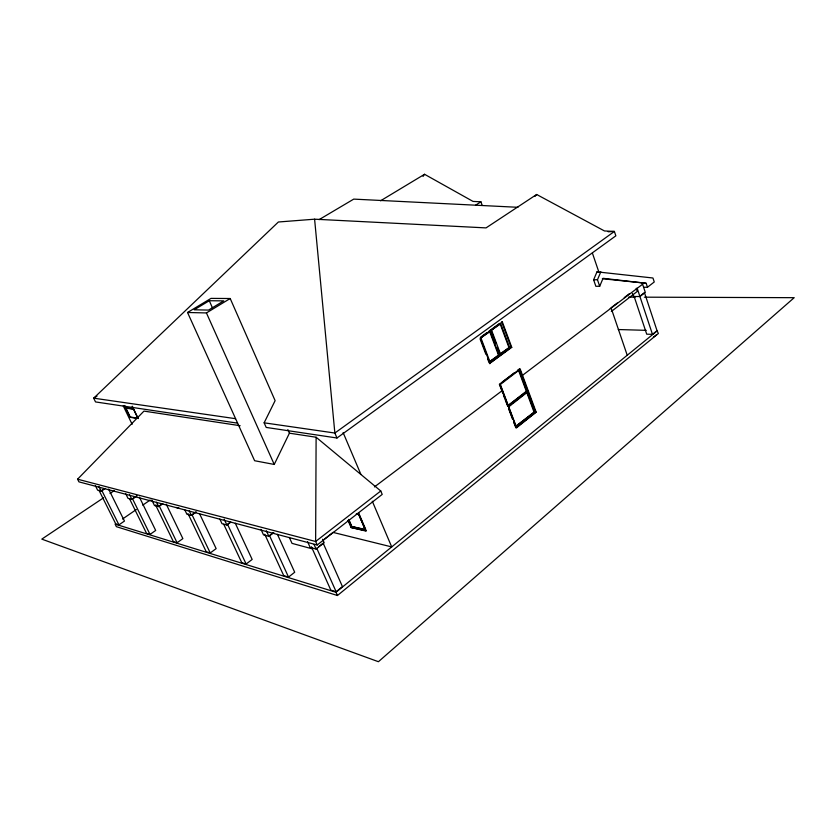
<?xml version="1.0" encoding="UTF-8"?>
<svg xmlns="http://www.w3.org/2000/svg" width="836" height="836" viewBox="0 0 836 836"><rect width="100%" height="100%" fill="white"/><g stroke="black" fill="none" stroke-linecap="round" stroke-linejoin="round"><path stroke-width="1.25" d="M316.112 437.238L315.632 541.488L317.189 544.988L382.209 494.4L380.767 490.983L316.112 437.238L289.423 433.184L287.845 429.599M647.472 287.25L654.254 281.972L652.958 278.001L596.988 271.846L593.623 279.788L595.859 286.299L599.694 286.278L603.059 278.315L646.155 283.268L647.472 287.25L643.605 287.27M599.694 286.278L597.468 279.746L600.833 271.784M237.602 423.152L95.523 401.928L93.684 398.166L278.378 222L314.597 219.189L486.05 227.894L536.649 194.485L604.449 230.945L614.387 231.447L615.85 235.825L336.971 438.001L266.193 427.426L264.134 422.817L275.117 400.653L230.203 298.515L211.017 298.389L187.536 312.486L254.625 460.73L274.239 464.44L289.423 433.184M423.047 176.417L424.552 174.285L473.03 201.413L480.899 201.81L482.205 205.405M534.988 196.429L536.649 194.485M317.189 544.988L78.929 481.86L77.581 479.195L143.959 411.103L240.131 425.702M653.418 337.201L656.145 334.975M337.451 595.514L335.999 592.264L115.107 524.12L116.392 526.68L337.451 595.514L658.371 333.512L657.033 330.659L652.477 334.369L646.719 334.181L634.064 296.257M311.431 546.775L330.816 590.101L336.135 591.742L342.446 586.6L323.166 543.149L318.547 546.754M335.999 592.264L657.441 330.669M502.572 392.721L499.374 384.246L520.128 368.875L536.148 412.096L515.833 427.823L513.544 421.772M536.148 412.096L516.46 427.896L499.991 384.299M534.559 411.855L515.593 426.485L534.559 411.855L527.276 392.251L524.705 393.735M348.57 519.564L351.569 526.481L365.301 529.731L358.978 514.391L356.491 513.837M348.027 520.483L351.078 527.526L366.304 530.766M264.74 534.246L283.717 575.596L288.524 577.08L294.7 572.242L277.427 534.329M526.304 391.258L507.776 405.784L526.931 391.311L519.072 370.139L518.445 370.097L526.304 391.258L526.931 391.311M509.103 405.972L511.057 404.436M513.001 402.91L522.751 395.261M527.276 392.251L508.758 406.798L516.22 426.559M351.569 526.481L365.51 529.564M323.02 540.192L333.041 532.396L391.718 546.922L372.302 501.245M356.282 514.004L358.978 514.391M639.822 296.278L644.462 292.663L657.033 330.659M307.543 541.634L310.156 547.455L316.092 549.053L324.169 542.763L322.612 539.262M380.767 490.983L315.632 541.488L77.581 479.195M642.602 284.219L522.521 375.322M611.325 311.514L637.241 291.44L636.227 288.378L637.22 288.378L652.477 334.369M611.262 307.648L617.261 303.019M624.241 297.626L629.236 293.77M502.394 381.937L514.464 372.689M517.484 370.369L519.501 368.833L535.521 412.033M519.072 370.139L500.336 384.497L508.392 405.847M223.734 524.256L241.761 562.68L246.129 564.028L252.159 559.451L235.303 523.263M273.111 532.814L269.505 535.521L288.524 577.08M260.968 529.334L263.518 534.883L268.889 536.336L273.811 532.626M374.455 486.918L502.342 390.527M498.465 355.081L489.363 361.883L499.092 355.122L490.22 331.453L480.386 338.131L489.593 331.432L498.465 355.081L499.092 355.122M495.894 343.397L491.025 330.398L500.733 323.804L509.479 347.358L499.876 354.036L497.66 348.121M509.479 347.358L500.503 354.067L491.641 330.419M511.13 347.327L489.394 363.587L511.757 347.358L502.321 321.891L501.694 321.881L511.13 347.327L511.757 347.358M188.027 513.649L206.21 551.729L210.244 552.972L216.137 548.625L199.668 513.921M230.6 522.009L227.517 524.256L246.129 564.028M219.816 519.031L222.01 523.702L226.89 525.018L230.736 522.207M480.721 337.127L487.012 332.55M489.112 331.025L499.594 323.396M502.321 321.891L480.292 337.911L490.021 363.629M491.025 330.398L496.072 326.719M498.089 325.256L500.106 323.783L508.863 347.327M155.569 504.944L173.376 541.623L177.096 542.763L182.865 538.614L166.228 504.15M196.021 511.872L192.008 514.715L210.244 552.972M184.746 509.741L186.888 514.234L191.381 515.446L196.021 512.144M129.643 498.977L146.551 533.358L150.02 534.434L155.684 530.442L139.393 497.127M151.849 500.095L154.472 505.498L158.61 506.616L162.853 503.669M156.792 505.268L159.237 505.926L162.184 503.889M99.233 490.805L115.734 523.869L118.942 524.862L124.459 521.058L108.576 489.06M122.547 519.01L136.373 509.521M142.747 505.143L150.187 500.032M136.352 496.135L132.506 498.747L150.02 534.434M125.724 493.71L128.012 498.36L131.879 499.405L137.073 495.873M103.528 497.828L41.8 539.126L378.426 661.715L794.2 297.679L644.357 297.177M110.028 493.48L114.354 490.575M102.755 489.886L104.636 488.642M95.398 485.706L97.634 490.178L101.198 491.14L105.252 488.443M475.517 205.269L480.899 201.81M97.018 396.118L93.684 398.166L235.574 418.69M187.536 312.486L206.429 312.936L230.203 298.515M209.282 300.73L194.203 309.79L208.551 310.083L223.766 300.866L209.282 300.73L212.438 307.826M380.568 200.797L424.552 174.285M319.091 219.638L353.732 199.114L517.965 207.307M608.138 231.75L614.387 231.447L334.86 433.038L264.134 422.817M593.623 279.788L597.468 279.746M602.369 278.722L646.155 283.268M628.714 297.125L635.235 297.146M610.27 308.421L611.262 308.432L627.23 355.258M618.274 329.53L646.197 330.345M596.988 271.846L598.869 272.066L592.379 253.036M137.073 418.418L130.144 417.289L124.794 406.16M351.078 527.526L365.938 531.059L358.247 513.21M176.156 507.442L179.406 508.309M99.265 490.241L101.825 490.513L118.942 524.862M311.995 548.771L292.015 543.369L289.319 537.412M98.951 486.636L101.198 491.14M129.58 494.734L131.879 499.405M159.237 505.926L177.096 542.763M156.51 502.269L158.61 506.616M124.637 405.502L125.713 407.728L133.384 408.888L132.297 406.63M123.247 405.847L132.14 424.322M132.307 406.233L138.233 418.606M189.229 510.932L191.381 515.446M224.142 519.146L226.89 525.018M266.329 530.755L268.889 536.336M206.429 312.936L274.239 464.44M316.698 548.186L336.135 591.742M314.002 544.372L316.092 549.053M348.779 519.396L351.778 526.314M348.393 520.201L351.444 527.234M358.623 512.917L365.792 529.585M358.769 514.558L365.301 529.731M336.971 438.001L334.86 433.038L314.597 219.189M343.126 432.599L360.933 474.493M500.158 385.636L505.09 398.667M505.979 401.04L507.327 404.603M508.57 407.895L512.52 418.355M513.837 421.835L515.154 425.325M503.481 395.146L507.598 406.035M508.518 408.459L512.625 419.348M481.003 338.162L489.99 361.925M480.115 339.061L485.862 354.245M487.628 358.916L488.955 362.427M526.649 392.199L533.922 411.793M632.413 293.467L633.427 296.498L639.927 296.519L645.287 292.339L642.299 283.3M133.561 409.264L125.891 408.104L130.165 416.986L137.856 418.24L133.561 409.264"/></g></svg>
